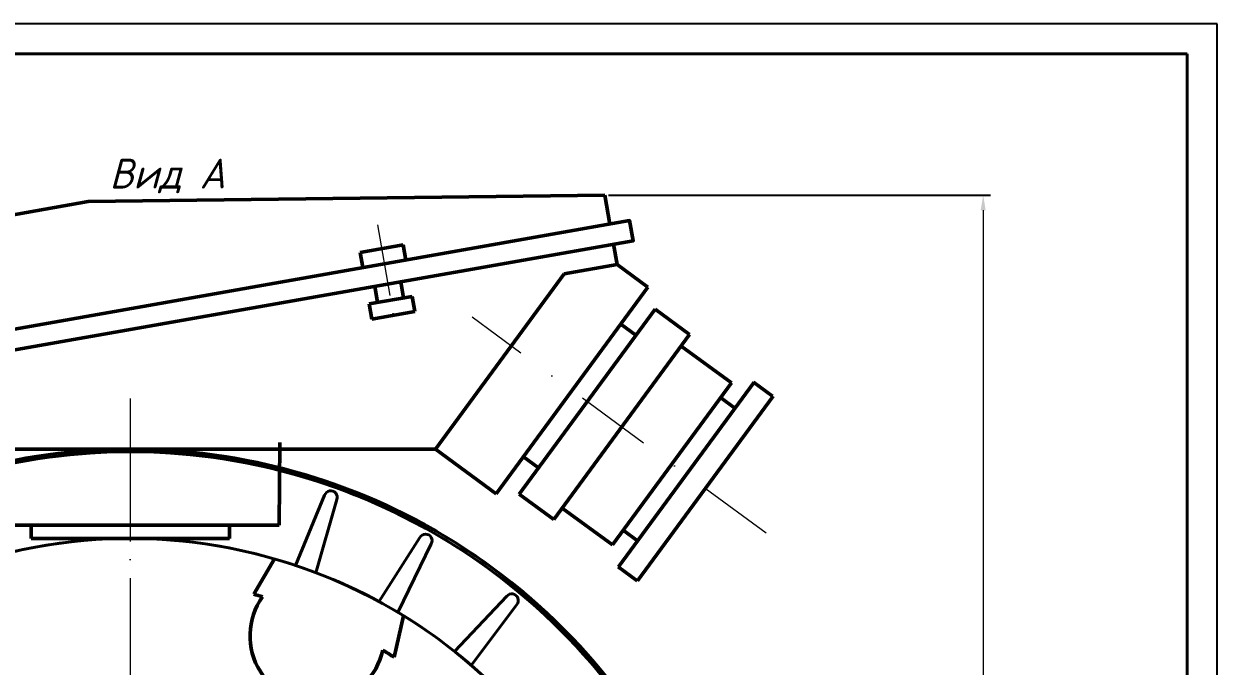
# Model space of a CAD drawing. Header units: millimetres. Extents: x 0 to 840, y 0 to 594.
# Drawn here: x 640 to 840, y 486.4 to 594 of the extents above; entities that cross this region are included whole.
import ezdxf

# ---------------------------------------------------------------- set-up
doc = ezdxf.new("R2010")
doc.units = ezdxf.units.MM
for name, pattern in [('ACAD_ISO04W100', [30, 24, -3, 0, -3]), ('ACAD_ISO10W100', [18, 12, -3, 0, -3]), ('DASHDOT', [25.4, 12.7, -6.35, 0, -6.35])]:
    doc.linetypes.add(name, pattern=pattern)
for name, color, linetype, lineweight in [('Размеры', 2, 'Continuous', 15), ('РамкаТолстая', 7, 'Continuous', 40), ('Толстая', 5, 'Continuous', 40), ('ШтрихП', 7, 'ACAD_ISO10W100', 13), ('ШтрихПОсь', 7, 'ACAD_ISO04W100', 15)]:
    doc.layers.add(name, color=color, linetype=linetype, lineweight=lineweight)
doc.styles.add('ЕСКД', font='GOST Common.ttf', dxfattribs={"oblique": 15})
doc.dimstyles.new('2to1', dxfattribs={"dimtxt": 2.5, "dimasz": 2.5, "dimexe": 1.25, "dimexo": 0.625, "dimtad": 1, "dimlfac": 2, "dimtxsty": 'Standard', "dimcen": 2.5, "dimadec": 0, "dimazin": 0, "dimtfac": 1, "dimtmove": 0, "dimatfit": 3, "dimfxl": 1, "dimlwd": -1, "dimarcsym": 0})

# ---------------------------------------------------------------- blocks, each defined once
blk = doc.blocks.new('*D23')
at = {"layer": 'Defpoints', "color": 0, "lineweight": -3, "transparency": 16777216}
for p in [(737.37, 565.29, -192.99), (737.57, 330.28), (800.79, 330.28)]:
    blk.add_point(p, dxfattribs=at)
at = {"layer": 'Размеры', "color": 0, "lineweight": -2, "transparency": 16777216}
for p, q in [((738, 565.29), (802.04, 565.29)), ((738.2, 330.28), (802.04, 330.28))]:
    blk.add_line(p, q, dxfattribs=at)
at = {"layer": 'Размеры', "color": 0, "transparency": 16777216}
blk.add_line((800.79, 562.79), (800.79, 332.78), dxfattribs=at)
at = {"layer": 'Размеры', "color": 0, "lineweight": -3, "transparency": 16777216}
for points in [[(800.37, 562.79), (801.2, 562.79), (800.79, 565.29)], [(800.37, 332.78), (801.2, 332.78), (800.79, 330.28)]]:
    blk.add_solid(points, dxfattribs=at)
at = {"layer": 'Размеры', "color": 0, "transparency": 16777216, "insert": (798.91, 447.78), "char_height": 2.5, "attachment_point": 5, "rotation": 90}
blk.add_mtext('470', dxfattribs=at)

msp = doc.modelspace()

# ---------------------------------------------------------------- linework, layer by layer
at = {"color": 7, "linetype": 'Continuous'}
for p, q in [((840, 594), (0, 594)), ((840, 0), (840, 594))]:
    msp.add_line(p, q, dxfattribs=at)
at = {"lineweight": 50, "transparency": 33554687}
for p, q in [((681.9949, 504.3717, -1028.614), (678.5263, 498.4425, -1028.614)), ((703.5952, 494.8494, -1028.614), (702.0448, 487.9011, -1028.614))]:
    msp.add_line(p, q, dxfattribs=at)
for centre, radius, start, end in [((656.8433, 418.5605, -1028.614), 82.7725, 73.7534, 74.813689), ((689.1499, 491.4728, -1028.614), 11.2548, 144.380814, 347.82412), ((656.8433, 418.5605, -1028.614), 82.7725, 56.900625, 58.451534)]:
    msp.add_arc(centre, radius, start, end, dxfattribs=at)
at = {"layer": 'РамкаТолстая', "color": 7, "linetype": 'Continuous'}
for p, q in [((835, 589), (20, 589)), ((835, 5), (835, 589))]:
    msp.add_line(p, q, dxfattribs=at)
at = {"layer": 'Толстая', "color": 7, "lineweight": 50}
for p, q in [((610.3159, 557.098, -1221.6063), (650.7429, 564.2264, -1221.6063)), ((737.3704, 565.2892, -1221.6063), (650.7429, 564.2264, -1221.6063)), ((737.3704, 565.2892, -1221.6063), (738.2213, 560.4631, -1221.6063)), ((703.5405, 556.9829, -1221.6063), (696.3437, 555.714, -1221.6063)), ((703.5405, 556.9829, -1221.6063), (703.9911, 554.4274, -1221.6063)), ((738.8155, 557.0933, -1221.6063), (739.4194, 553.6683, -1221.6063)), ((696.3437, 555.714, -1221.6063), (696.7943, 553.1584, -1221.6063)), ((730.5591, 552.106, -1221.6063), (708.9844, 522.7383, -1221.6063)), ((739.4194, 553.6683, -1221.6063), (730.5591, 552.106, -1221.6063)), ((739.4194, 553.6683, -1221.6063), (744.5986, 549.8635, -1221.6063)), ((699.2823, 547.3262, -1221.6063), (698.8041, 550.0382, -1221.6063)), ((703.6479, 548.096, -1221.6063), (703.1697, 550.808, -1221.6063)), ((705.0635, 548.3456, -1221.6063), (697.8667, 547.0766, -1221.6063)), ((705.0731, 548.349, -1221.5086), (705.5238, 545.7929, -1221.5086)), ((744.5986, 549.8635, -1221.6063), (719.1728, 515.2535, -1221.6063)), ((697.8667, 547.0766, -1221.6063), (698.3173, 544.521, -1221.6063)), ((745.7787, 546.2022, -1221.6063), (723.0195, 515.222, -1221.6063)), ((751.5688, 541.9486, -1221.6063), (745.7787, 546.2022, -1221.6063)), ((705.5141, 545.79, -1221.6063), (698.3173, 544.521, -1221.6063)), ((742.5621, 541.8236, -1221.6063), (740.0487, 543.6701, -1221.6063)), ((751.5688, 541.9486, -1221.6063), (728.8095, 510.9684, -1221.6063)), ((758.578, 533.8479, -1221.6063), (750.1605, 540.0317, -1221.6063)), ((758.578, 533.8479, -1221.6063), (738.6352, 506.7015, -1221.6063)), ((762.3912, 533.998, -1221.6063), (739.6319, 503.0178, -1221.6063)), ((765.4599, 531.6434, -1221.6921), (762.2703, 533.9866, -1221.6921)), ((765.5844, 531.6522, -1221.6063), (742.8252, 500.6719, -1221.6063)), ((759.1746, 529.6195, -1221.6063), (756.7696, 531.3863, -1221.6063)), ((708.9844, 522.7383, -1221.6063), (613.3052, 522.7383, -1221.6063)), ((682.763, 509.9943, -1028.614), (682.8797, 523.8507, -1285.1872)), ((708.9844, 522.7383, -1221.6063), (719.1728, 515.2535, -1221.6063)), ((726.2361, 519.6005, -1221.6063), (723.7227, 521.447, -1221.6063)), ((728.8095, 510.9684, -1221.6063), (723.0195, 515.222, -1221.6063)), ((738.6352, 506.7015, -1221.6063), (730.2178, 512.8853, -1221.6063)), ((682.763, 509.9943, -1028.614), (632.8797, 509.9943, -1028.614)), ((641.1936, 509.9943, -1028.614), (641.1936, 507.7772, -1028.614)), ((674.4491, 507.7772, -1028.614), (674.4491, 509.9943, -1028.614)), ((742.8486, 507.3964, -1221.6063), (740.4436, 509.1632, -1221.6063)), ((641.1936, 507.7772, -1028.614), (674.4491, 507.7772, -1028.614)), ((742.7909, 500.6842, -1221.8031), (739.599, 503.0291, -1221.8031))]:
    msp.add_line(p, q, dxfattribs=at)
at = {"layer": 'Толстая', "color": 7}
for p, q in [((685.5235, 503.2464, -1028.614), (690.3994, 515.0348, -1028.614)), ((692.4583, 514.3176, -1028.614), (688.9546, 502.0511, -1028.614)), ((706.3618, 507.9479, -1028.614), (699.5076, 497.1768, -1028.614)), ((702.6815, 495.4025, -1028.614), (708.2664, 506.8832, -1028.614)), ((720.9368, 498.1216, -1028.614), (712.1855, 488.8395, -1028.614)), ((714.9669, 486.5016, -1028.614), (722.6057, 496.7188, -1028.614))]:
    msp.add_line(p, q, dxfattribs=at)
at = {"layer": 'Толстая', "color": 7, "lineweight": 50, "elevation": -1221.6063}
msp.add_lwpolyline([(599.4723, 535.9979), (741.5256, 561.0457), (742.1198, 557.6759), (600.0665, 532.6281)], close=True, dxfattribs=at)
at = {"layer": 'Толстая', "color": 7}
for centre, radius, start, end in [((657.8214, 420.2772, -1028.614), 102.5, 312.875418, 227.124582), ((657.8214, 420.2772, -1028.614), 102.5, 308.703737, 231.296263), ((657.8214, 420.2772, -1028.614), 102.0255, 312.587612, 227.412388), ((657.8214, 420.2772, -1028.614), 102.0255, 308.678577, 231.321423), ((691.4314, 514.6835, -1028.614), 1.0901, 340.3848, 161.203318), ((707.3179, 507.4224, -1028.614), 1.091, 330.3848, 151.203318), ((657.8214, 420.2772, -1028.614), 87.5, 31.637078, 19.258726), ((657.8214, 420.2772, -1028.614), 87.5, 31.637078, 298.177424), ((721.7762, 497.4262, -1028.614), 1.0901, 319.542171, 140.360689)]:
    msp.add_arc(centre, radius, start, end, dxfattribs=at)
at = {"layer": 'ШтрихП', "color": 7}
msp.add_line((699.2395, 560.3328, -1221.6063), (702.2017, 543.5337, -1221.6063), dxfattribs=at)
at = {"layer": 'ШтрихП', "color": 7, "linetype": 'DASHDOT'}
msp.add_line((764.4139, 508.6621, -1221.6063), (715.1577, 544.8476, -1221.6063), dxfattribs=at)
at = {"layer": 'ШтрихПОсь', "color": 7}
msp.add_line((657.8214, 531.2629, -1028.4589), (657.8214, 320.2148, -1028.4589), dxfattribs=at)

# ---------------------------------------------------------------- texts
at = {"transparency": 33554687, "insert": (664.0409, 568.5208), "char_height": 5, "attachment_point": 5, "style": 'ЕСКД'}
msp.add_mtext_dynamic_manual_height_columns('Вид А', width=69.021591, gutter_width=12.5, heights=[13.6109], dxfattribs=at)

# ---------------------------------------------------------------- dimensions: what is measured, and where the dimension line sits
at = {"layer": 'Размеры', "color": 7}
dim = msp.add_linear_dim(base=(800.7862, 330.2772, -1028.614), p1=(737.3704, 565.2892, -1221.6063), p2=(737.5714, 330.2772, -1028.614), angle=90, text='470', dimstyle='2to1', dxfattribs=at)
dim.commit()
dim.dimension.update_dxf_attribs({"geometry": '*D23', "text_midpoint": (798.9112, 447.7832, -1028.614)})

doc.saveas('drawing.dxf')
